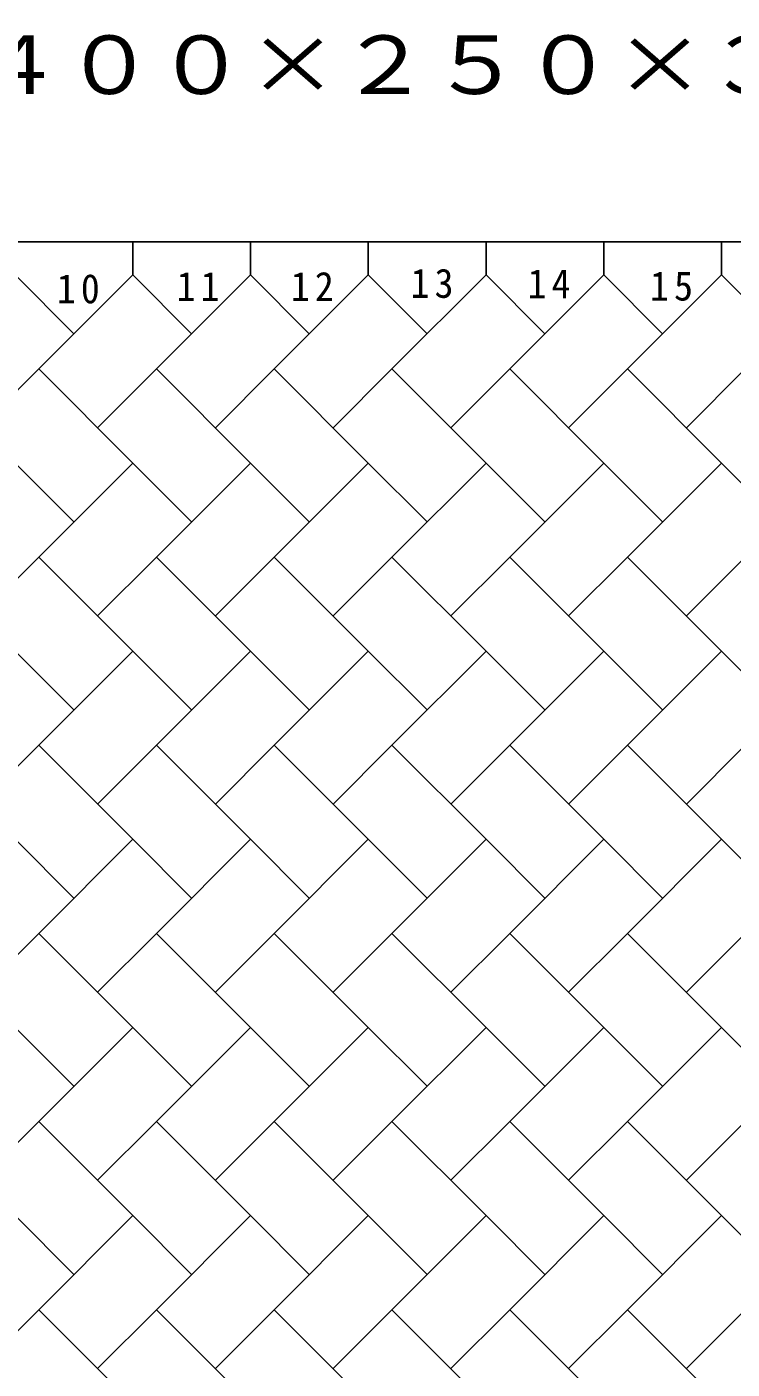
# Model space of a CAD drawing. Units: millimetres, scale not verified. Extents: x -6204 to 5927, y -4282 to 3935.
# Drawn here: x -2200 to -80, y -376 to 3660 of the extents above; entities that cross this region are included whole.
import ezdxf
from ezdxf.enums import TextEntityAlignment as Align

# ---------------------------------------------------------------- set-up
doc = ezdxf.new("R2010")
doc.units = ezdxf.units.MM
doc.header["$LTSCALE"] = 30
doc.layers.add('0-0', color=7, linetype='Continuous')
doc.styles.add('ＭＳ ゴシック', font='')
doc.styles.get('ＭＳ ゴシック').set_extended_font_data('MS Gothic')

msp = doc.modelspace()

# ---------------------------------------------------------------- linework, layer by layer
at = {"layer": '0-0'}
for p, q in [((-1881.48, 2914.43), (-1881.48, 3014.43)), ((-1527.48, 2914.43), (-1527.48, 3014.43)), ((-1173.48, 2914.43), (-1173.48, 3014.43)), ((-819.48, 2914.43), (-819.48, 3014.43)), ((-465.48, 2914.43), (-465.48, 3014.43)), ((-111.48, 2914.43), (-111.48, 3014.43)), ((-2235.48, 2914.43), (-2058.71, 2737.65)), ((-2164.33, 2631.59), (-1881.48, 2914.43)), ((-1881.48, 2914.43), (-1704.71, 2737.65)), ((-1810.33, 2631.59), (-1527.48, 2914.43)), ((-1527.48, 2914.43), (-1350.71, 2737.65)), ((-1456.33, 2631.59), (-1173.48, 2914.43)), ((-1173.48, 2914.43), (-996.71, 2737.65)), ((-1102.33, 2631.59), (-819.48, 2914.43)), ((-819.48, 2914.43), (-642.71, 2737.65)), ((-748.33, 2631.59), (-465.48, 2914.43)), ((-465.48, 2914.43), (-288.71, 2737.65)), ((-394.33, 2631.59), (-111.48, 2914.43)), ((-111.48, 2914.43), (65.29, 2737.65)), ((-2164.33, 2631.59), (-2341.1, 2454.81)), ((-1881.48, 2348.75), (-2164.33, 2631.59)), ((-1810.33, 2631.59), (-1987.1, 2454.81)), ((-1527.48, 2348.75), (-1810.33, 2631.59)), ((-1456.33, 2631.59), (-1633.1, 2454.81)), ((-1173.48, 2348.75), (-1456.33, 2631.59)), ((-1102.33, 2631.59), (-1279.1, 2454.81)), ((-819.48, 2348.75), (-1102.33, 2631.59)), ((-748.33, 2631.59), (-925.1, 2454.81)), ((-465.48, 2348.75), (-748.33, 2631.59)), ((-394.33, 2631.59), (-571.1, 2454.81)), ((-111.48, 2348.75), (-394.33, 2631.59)), ((-40.33, 2631.59), (-217.1, 2454.81)), ((-2235.48, 2348.75), (-2058.71, 2171.97)), ((-2164.33, 2065.9), (-1881.48, 2348.75)), ((-1881.48, 2348.75), (-1704.71, 2171.97)), ((-1810.33, 2065.9), (-1527.48, 2348.75)), ((-1527.48, 2348.75), (-1350.71, 2171.97)), ((-1456.33, 2065.9), (-1173.48, 2348.75)), ((-1173.48, 2348.75), (-996.71, 2171.97)), ((-1102.33, 2065.9), (-819.48, 2348.75)), ((-819.48, 2348.75), (-642.71, 2171.97)), ((-748.33, 2065.9), (-465.48, 2348.75)), ((-465.48, 2348.75), (-288.71, 2171.97)), ((-394.33, 2065.9), (-111.48, 2348.75)), ((-111.48, 2348.75), (65.29, 2171.97)), ((-2164.33, 2065.9), (-2341.1, 1889.13)), ((-1881.48, 1783.06), (-2164.33, 2065.9)), ((-1810.33, 2065.9), (-1987.1, 1889.13)), ((-1527.48, 1783.06), (-1810.33, 2065.9)), ((-1456.33, 2065.9), (-1633.1, 1889.13)), ((-1173.48, 1783.06), (-1456.33, 2065.9)), ((-1102.33, 2065.9), (-1279.1, 1889.13)), ((-819.48, 1783.06), (-1102.33, 2065.9)), ((-748.33, 2065.9), (-925.1, 1889.13)), ((-465.48, 1783.06), (-748.33, 2065.9)), ((-394.33, 2065.9), (-571.1, 1889.13)), ((-111.48, 1783.06), (-394.33, 2065.9)), ((-40.33, 2065.9), (-217.1, 1889.13)), ((-2235.48, 1783.06), (-2058.71, 1606.28)), ((-2164.33, 1500.22), (-1881.48, 1783.06)), ((-1881.48, 1783.06), (-1704.71, 1606.28)), ((-1810.33, 1500.22), (-1527.48, 1783.06)), ((-1527.48, 1783.06), (-1350.71, 1606.28)), ((-1456.33, 1500.22), (-1173.48, 1783.06)), ((-1173.48, 1783.06), (-996.71, 1606.28)), ((-1102.33, 1500.22), (-819.48, 1783.06)), ((-819.48, 1783.06), (-642.71, 1606.28)), ((-748.33, 1500.22), (-465.48, 1783.06)), ((-465.48, 1783.06), (-288.71, 1606.28)), ((-394.33, 1500.22), (-111.48, 1783.06)), ((-111.48, 1783.06), (65.29, 1606.28)), ((-2164.33, 1500.22), (-2341.1, 1323.44)), ((-1881.48, 1217.38), (-2164.33, 1500.22)), ((-1810.33, 1500.22), (-1987.1, 1323.44)), ((-1527.48, 1217.38), (-1810.33, 1500.22)), ((-1456.33, 1500.22), (-1633.1, 1323.44)), ((-1173.48, 1217.38), (-1456.33, 1500.22)), ((-1102.33, 1500.22), (-1279.1, 1323.44)), ((-819.48, 1217.38), (-1102.33, 1500.22)), ((-748.33, 1500.22), (-925.1, 1323.44)), ((-465.48, 1217.38), (-748.33, 1500.22)), ((-394.33, 1500.22), (-571.1, 1323.44)), ((-111.48, 1217.38), (-394.33, 1500.22)), ((-40.33, 1500.22), (-217.1, 1323.44)), ((-2235.48, 1217.38), (-2058.71, 1040.6)), ((-2164.33, 934.53), (-1881.48, 1217.38)), ((-1881.48, 1217.38), (-1704.71, 1040.6)), ((-1810.33, 934.53), (-1527.48, 1217.38)), ((-1527.48, 1217.38), (-1350.71, 1040.6)), ((-1456.33, 934.53), (-1173.48, 1217.38)), ((-1173.48, 1217.38), (-996.71, 1040.6)), ((-1102.33, 934.53), (-819.48, 1217.38)), ((-819.48, 1217.38), (-642.71, 1040.6)), ((-748.33, 934.53), (-465.48, 1217.38)), ((-465.48, 1217.38), (-288.71, 1040.6)), ((-394.33, 934.53), (-111.48, 1217.38)), ((-111.48, 1217.38), (65.29, 1040.6)), ((-2164.33, 934.53), (-2341.1, 757.76)), ((-1881.48, 651.69), (-2164.33, 934.53)), ((-1810.33, 934.53), (-1987.1, 757.76)), ((-1527.48, 651.69), (-1810.33, 934.53)), ((-1456.33, 934.53), (-1633.1, 757.76)), ((-1173.48, 651.69), (-1456.33, 934.53)), ((-1102.33, 934.53), (-1279.1, 757.76)), ((-819.48, 651.69), (-1102.33, 934.53)), ((-748.33, 934.53), (-925.1, 757.76)), ((-465.48, 651.69), (-748.33, 934.53)), ((-394.33, 934.53), (-571.1, 757.76)), ((-111.48, 651.69), (-394.33, 934.53)), ((-40.33, 934.53), (-217.1, 757.76)), ((-2235.48, 651.69), (-2058.71, 474.91)), ((-2164.33, 368.85), (-1881.48, 651.69)), ((-1881.48, 651.69), (-1704.71, 474.91)), ((-1810.33, 368.85), (-1527.48, 651.69)), ((-1527.48, 651.69), (-1350.71, 474.91)), ((-1456.33, 368.85), (-1173.48, 651.69)), ((-1173.48, 651.69), (-996.71, 474.91)), ((-1102.33, 368.85), (-819.48, 651.69)), ((-819.48, 651.69), (-642.71, 474.91)), ((-748.33, 368.85), (-465.48, 651.69)), ((-465.48, 651.69), (-288.71, 474.91)), ((-394.33, 368.85), (-111.48, 651.69)), ((-111.48, 651.69), (65.29, 474.91)), ((-2164.33, 368.85), (-2341.1, 192.07)), ((-1881.48, 86), (-2164.33, 368.85)), ((-1810.33, 368.85), (-1987.1, 192.07)), ((-1527.48, 86), (-1810.33, 368.85)), ((-1456.33, 368.85), (-1633.1, 192.07)), ((-1173.48, 86), (-1456.33, 368.85)), ((-1102.33, 368.85), (-1279.1, 192.07)), ((-819.48, 86), (-1102.33, 368.85)), ((-748.33, 368.85), (-925.1, 192.07)), ((-465.48, 86), (-748.33, 368.85)), ((-394.33, 368.85), (-571.1, 192.07)), ((-111.48, 86), (-394.33, 368.85)), ((-40.33, 368.85), (-217.1, 192.07)), ((-2235.48, 86), (-2058.71, -90.77)), ((-2164.33, -196.84), (-1881.48, 86)), ((-1881.48, 86), (-1704.71, -90.77)), ((-1810.33, -196.84), (-1527.48, 86)), ((-1527.48, 86), (-1350.71, -90.77)), ((-1456.33, -196.84), (-1173.48, 86)), ((-1173.48, 86), (-996.71, -90.77)), ((-1102.33, -196.84), (-819.48, 86)), ((-819.48, 86), (-642.71, -90.77)), ((-748.33, -196.84), (-465.48, 86)), ((-465.48, 86), (-288.71, -90.77)), ((-394.33, -196.84), (-111.48, 86)), ((-111.48, 86), (65.29, -90.77)), ((-2164.33, -196.84), (-2341.1, -373.62)), ((-1881.48, -479.68), (-2164.33, -196.84)), ((-1810.33, -196.84), (-1987.1, -373.62)), ((-1527.48, -479.68), (-1810.33, -196.84)), ((-1456.33, -196.84), (-1633.1, -373.62)), ((-1173.48, -479.68), (-1456.33, -196.84)), ((-1102.33, -196.84), (-1279.1, -373.62)), ((-819.48, -479.68), (-1102.33, -196.84)), ((-748.33, -196.84), (-925.1, -373.62)), ((-465.48, -479.68), (-748.33, -196.84)), ((-394.33, -196.84), (-571.1, -373.62)), ((-111.48, -479.68), (-394.33, -196.84)), ((-40.33, -196.84), (-217.1, -373.62))]:
    msp.add_line(p, q, dxfattribs=at)
msp.add_lwpolyline([(-5421.06, 3013.52), (5552.52, 3013.52), (5829.52, 3013.52)], dxfattribs=at)

# ---------------------------------------------------------------- texts
at = {"layer": '0-0', "style": 'ＭＳ ゴシック', "width": 1.15}
msp.add_text('テンネン２号間知.展開図(４００×２５０×３５０)\u3000Ｓ＝１：３０', height=176, dxfattribs=at).set_placement((-5678.43, 3405.64), align=Align.BOTTOM_LEFT)
at = {"layer": '0-0', "char_height": 87.98, "attachment_point": 7, "style": 'ＭＳ ゴシック'}
for s, insert in [('\\T1.27;\\W0.95;10', (-2109.79, 2827.72)), ('\\T1.27;\\W0.95;11', (-1749.86, 2835.9)), ('\\T1.27;\\W0.95;12', (-1406.29, 2835.9)), ('\\T1.27;\\W0.95;13', (-1046.36, 2844.08)), ('\\T1.27;\\W0.95;14', (-694.61, 2844.08)), ('\\T1.27;\\W0.95;15', (-326.5, 2835.9))]:
    msp.add_mtext(s, dxfattribs=dict(at, insert=insert))

doc.saveas('drawing.dxf')
